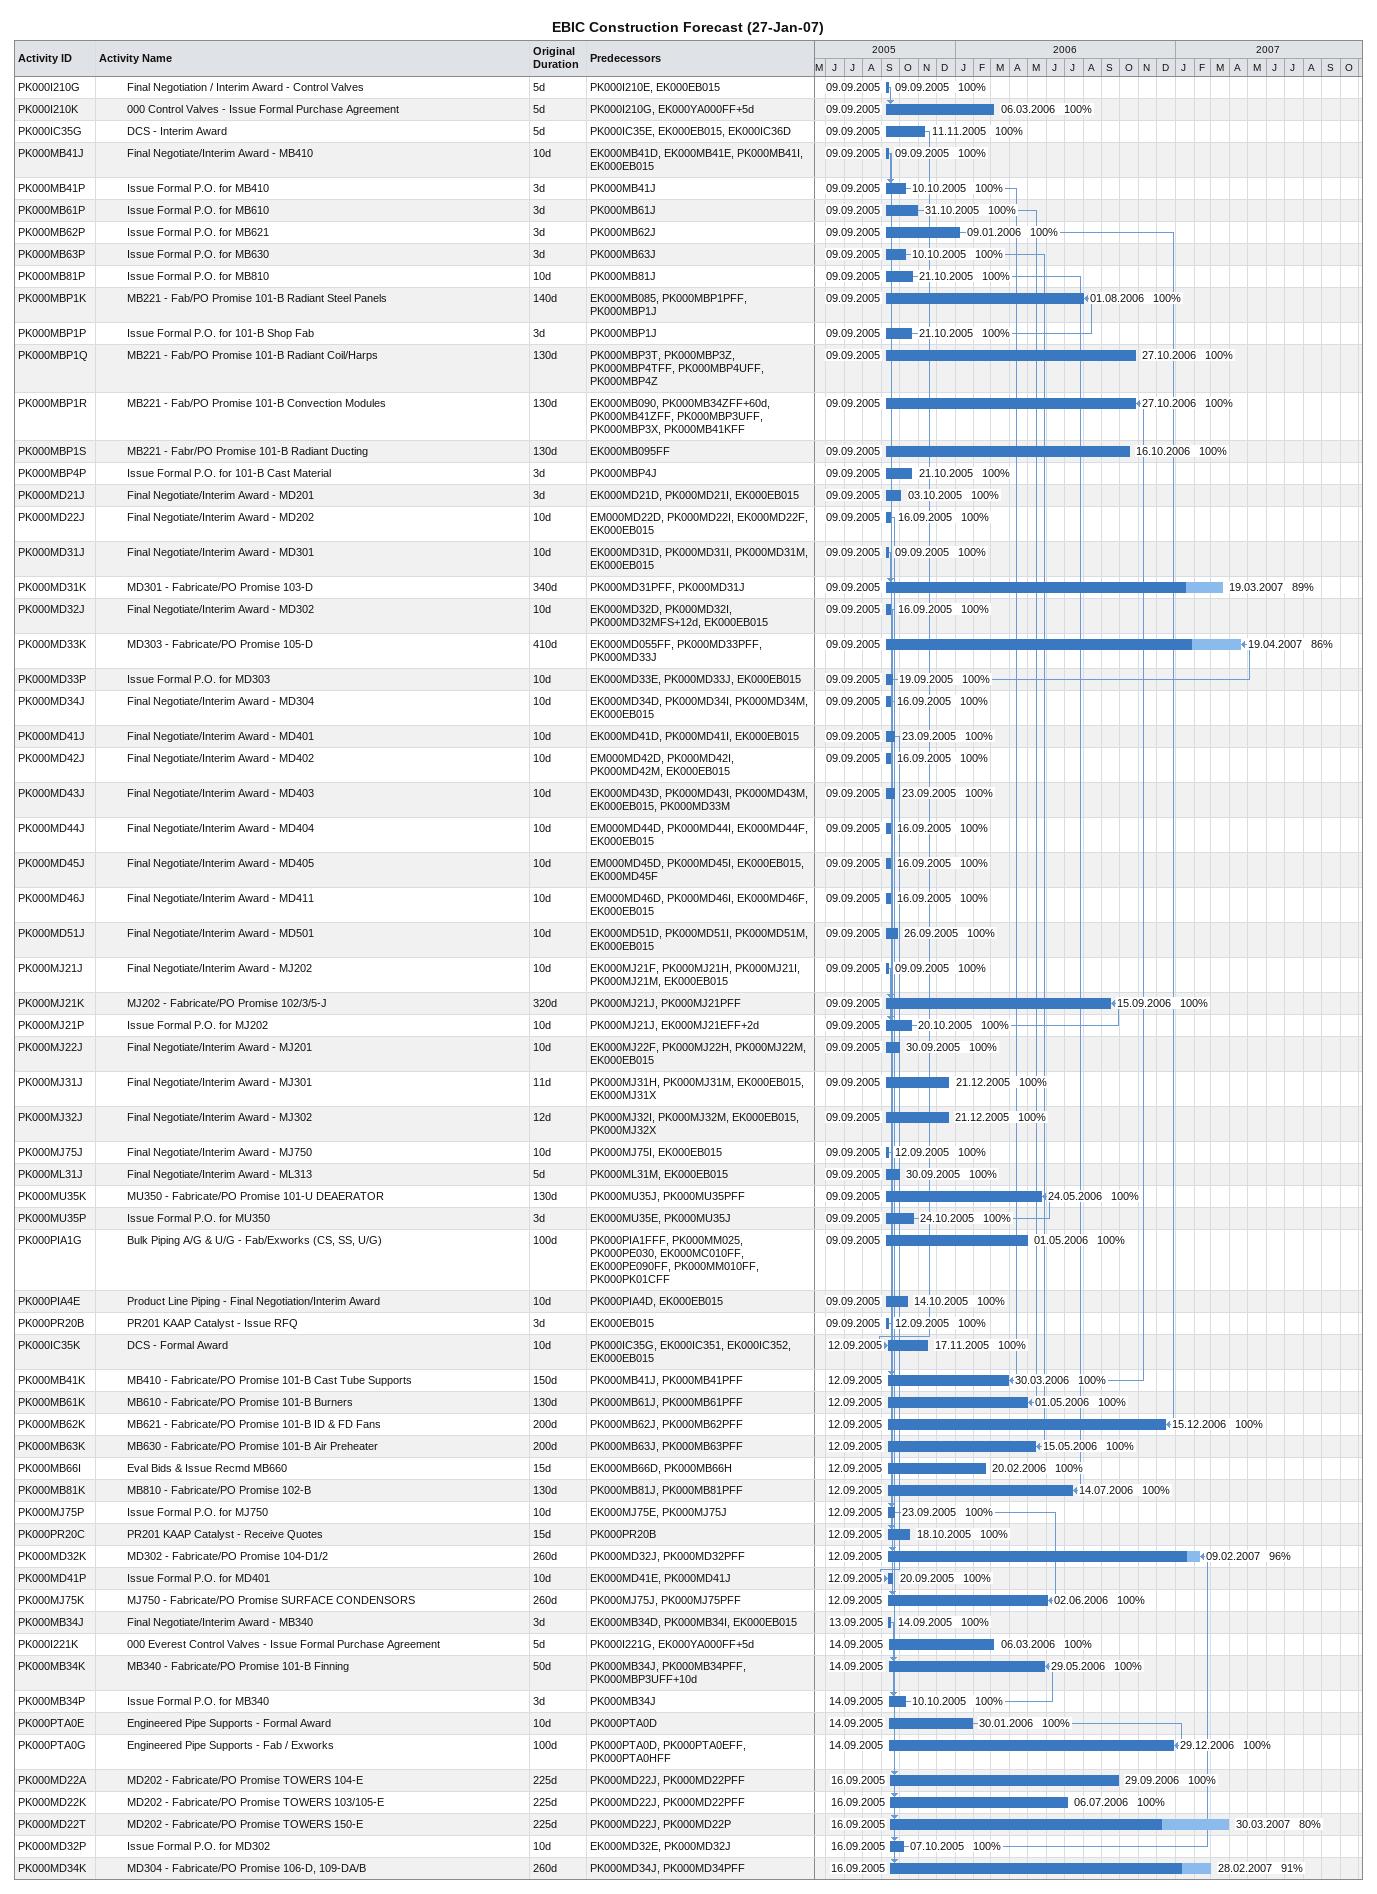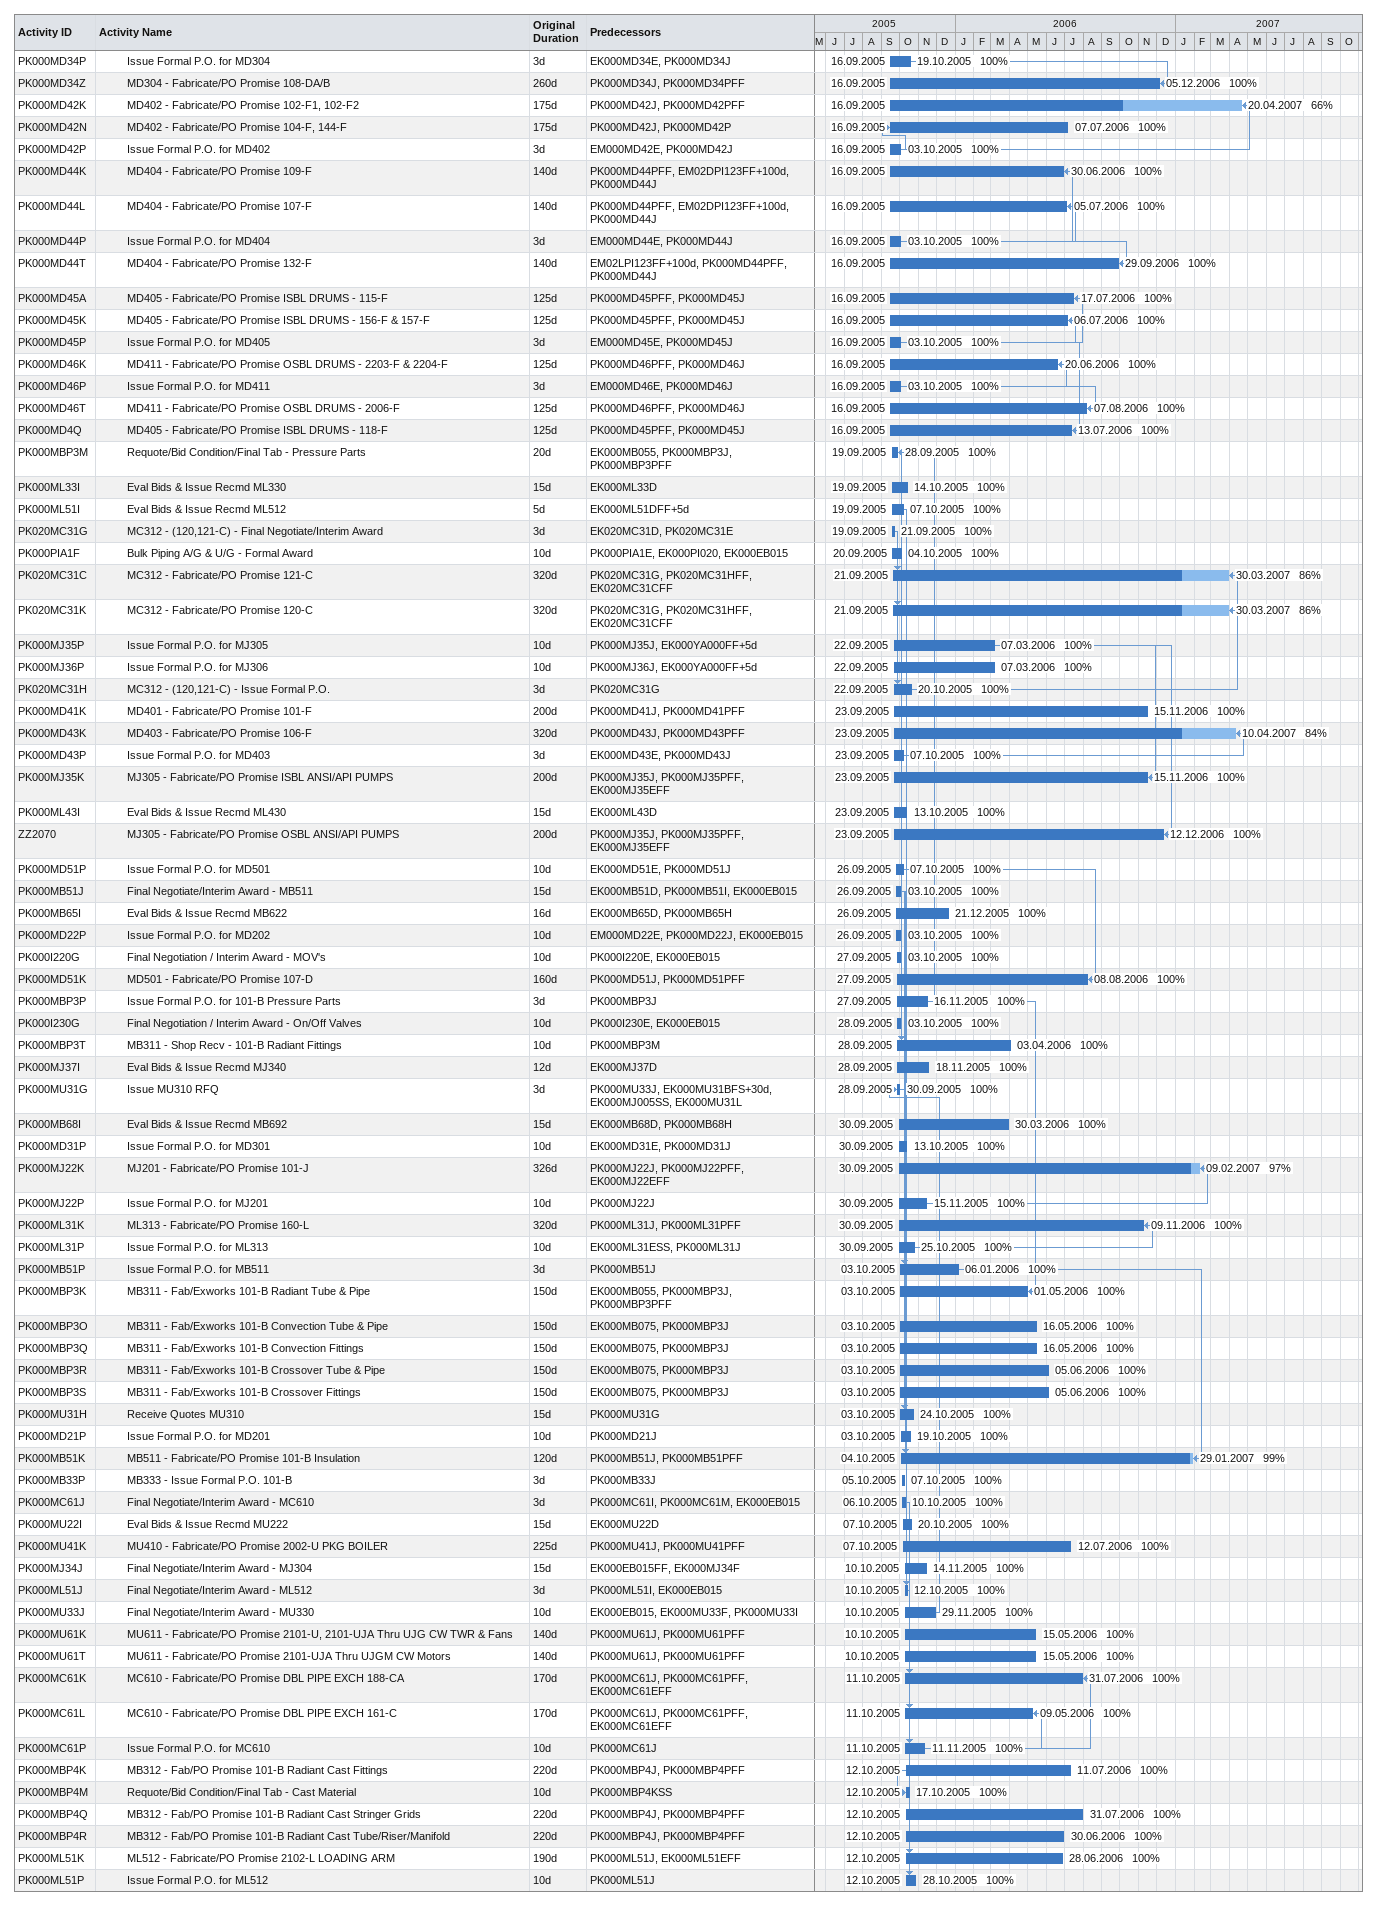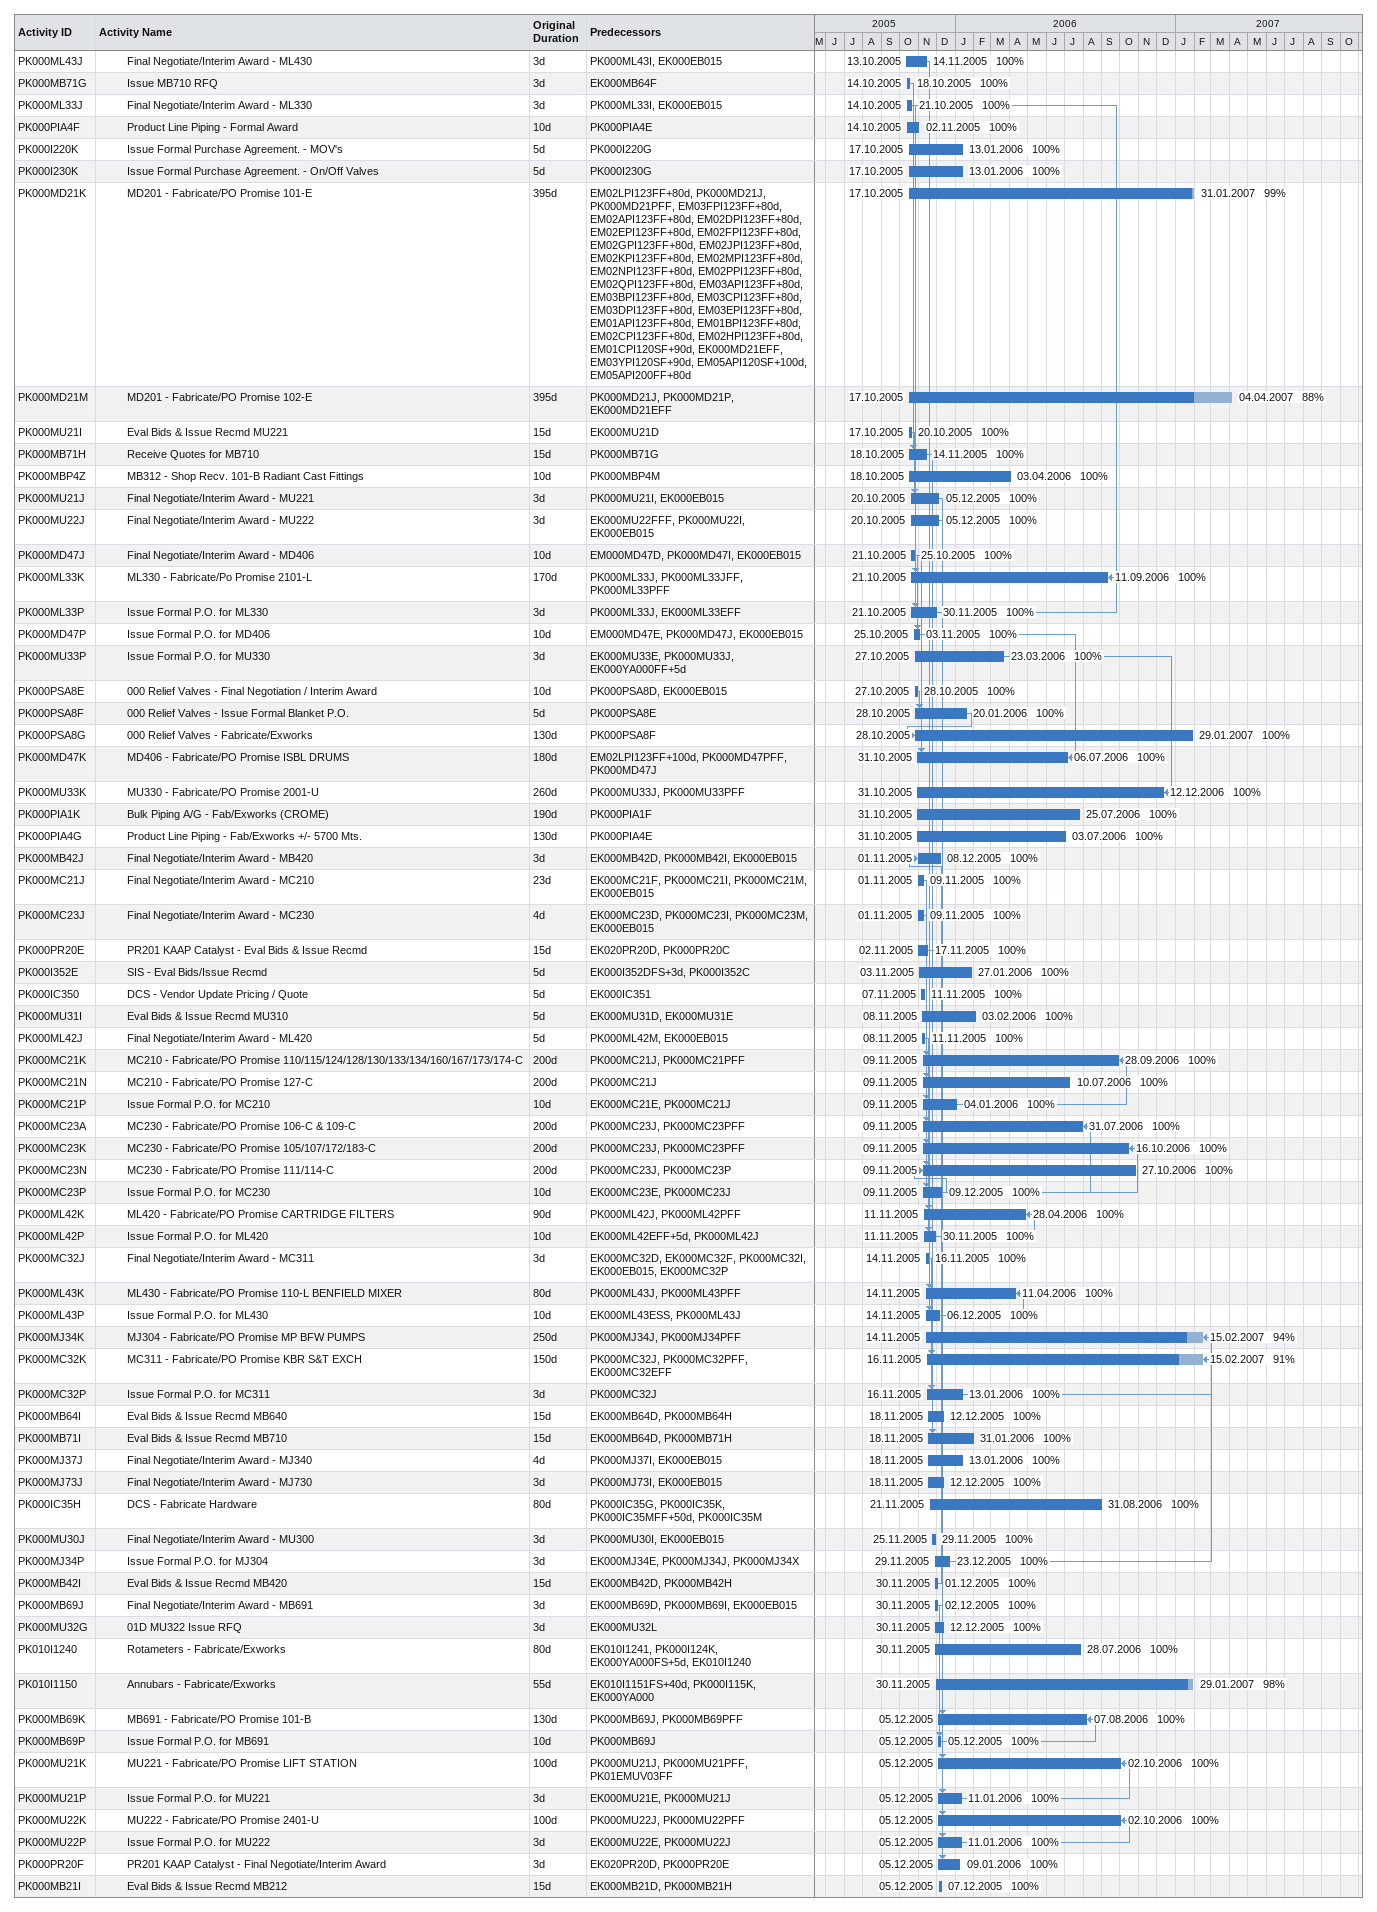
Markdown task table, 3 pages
EBIC Construction Forecast (27-Jan-07)

| ID | Level | Task | Original duration | Start | Finish | Predecessors | % complete |
|---|---|---|---|---|---|---|---|
| PK000I210G | 4 | Final Negotiation / Interim Award - Control Valves | 5d | 2005-09-09 | 2005-09-09 | PK000I210E, EK000EB015 | 100 |
| PK000I210K | 4 | 000 Control Valves - Issue Formal Purchase Agreement | 5d | 2005-09-09 | 2006-03-06 | PK000I210G, EK000YA000FF+5d | 100 |
| PK000IC35G | 4 | DCS - Interim Award | 5d | 2005-09-09 | 2005-11-11 | PK000IC35E, EK000EB015, EK000IC36D | 100 |
| PK000MB41J | 4 | Final Negotiate/Interim Award - MB410 | 10d | 2005-09-09 | 2005-09-09 | EK000MB41D, EK000MB41E, PK000MB41I, EK000EB015 | 100 |
| PK000MB41P | 4 | Issue Formal P.O. for MB410 | 3d | 2005-09-09 | 2005-10-10 | PK000MB41J | 100 |
| PK000MB61P | 4 | Issue Formal P.O. for MB610 | 3d | 2005-09-09 | 2005-10-31 | PK000MB61J | 100 |
| PK000MB62P | 4 | Issue Formal P.O. for MB621 | 3d | 2005-09-09 | 2006-01-09 | PK000MB62J | 100 |
| PK000MB63P | 4 | Issue Formal P.O. for MB630 | 3d | 2005-09-09 | 2005-10-10 | PK000MB63J | 100 |
| PK000MB81P | 4 | Issue Formal P.O. for MB810 | 10d | 2005-09-09 | 2005-10-21 | PK000MB81J | 100 |
| PK000MBP1K | 4 | MB221 - Fab/PO Promise 101-B Radiant Steel Panels | 140d | 2005-09-09 | 2006-08-01 | EK000MB085, PK000MBP1PFF, PK000MBP1J | 100 |
| PK000MBP1P | 4 | Issue Formal P.O. for 101-B Shop Fab | 3d | 2005-09-09 | 2005-10-21 | PK000MBP1J | 100 |
| PK000MBP1Q | 4 | MB221 - Fab/PO Promise 101-B Radiant Coil/Harps | 130d | 2005-09-09 | 2006-10-27 | PK000MBP3T, PK000MBP3Z, PK000MBP4TFF, PK000MBP4UFF, PK000MBP4Z | 100 |
| PK000MBP1R | 4 | MB221 - Fab/PO Promise 101-B Convection Modules | 130d | 2005-09-09 | 2006-10-27 | EK000MB090, PK000MB34ZFF+60d, PK000MB41ZFF, PK000MBP3UFF, PK000MBP3X, PK000MB41KFF | 100 |
| PK000MBP1S | 4 | MB221 - Fabr/PO Promise 101-B Radiant Ducting | 130d | 2005-09-09 | 2006-10-16 | EK000MB095FF | 100 |
| PK000MBP4P | 4 | Issue Formal P.O. for 101-B Cast Material | 3d | 2005-09-09 | 2005-10-21 | PK000MBP4J | 100 |
| PK000MD21J | 4 | Final Negotiate/Interim Award - MD201 | 3d | 2005-09-09 | 2005-10-03 | EK000MD21D, PK000MD21I, EK000EB015 | 100 |
| PK000MD22J | 4 | Final Negotiate/Interim Award - MD202 | 10d | 2005-09-09 | 2005-09-16 | EM000MD22D, PK000MD22I, EK000MD22F, EK000EB015 | 100 |
| PK000MD31J | 4 | Final Negotiate/Interim Award - MD301 | 10d | 2005-09-09 | 2005-09-09 | EK000MD31D, PK000MD31I, PK000MD31M, EK000EB015 | 100 |
| PK000MD31K | 4 | MD301 - Fabricate/PO Promise 103-D | 340d | 2005-09-09 | 2007-03-19 | PK000MD31PFF, PK000MD31J | 89 |
| PK000MD32J | 4 | Final Negotiate/Interim Award - MD302 | 10d | 2005-09-09 | 2005-09-16 | EK000MD32D, PK000MD32I, PK000MD32MFS+12d, EK000EB015 | 100 |
| PK000MD33K | 4 | MD303 - Fabricate/PO Promise 105-D | 410d | 2005-09-09 | 2007-04-19 | EK000MD055FF, PK000MD33PFF, PK000MD33J | 86 |
| PK000MD33P | 4 | Issue Formal P.O. for MD303 | 10d | 2005-09-09 | 2005-09-19 | EK000MD33E, PK000MD33J, EK000EB015 | 100 |
| PK000MD34J | 4 | Final Negotiate/Interim Award - MD304 | 10d | 2005-09-09 | 2005-09-16 | EK000MD34D, PK000MD34I, PK000MD34M, EK000EB015 | 100 |
| PK000MD41J | 4 | Final Negotiate/Interim Award - MD401 | 10d | 2005-09-09 | 2005-09-23 | EK000MD41D, PK000MD41I, EK000EB015 | 100 |
| PK000MD42J | 4 | Final Negotiate/Interim Award - MD402 | 10d | 2005-09-09 | 2005-09-16 | EM000MD42D, PK000MD42I, PK000MD42M, EK000EB015 | 100 |
| PK000MD43J | 4 | Final Negotiate/Interim Award - MD403 | 10d | 2005-09-09 | 2005-09-23 | EK000MD43D, PK000MD43I, PK000MD43M, EK000EB015, PK000MD33M | 100 |
| PK000MD44J | 4 | Final Negotiate/Interim Award - MD404 | 10d | 2005-09-09 | 2005-09-16 | EM000MD44D, PK000MD44I, EK000MD44F, EK000EB015 | 100 |
| PK000MD45J | 4 | Final Negotiate/Interim Award - MD405 | 10d | 2005-09-09 | 2005-09-16 | EM000MD45D, PK000MD45I, EK000EB015, EK000MD45F | 100 |
| PK000MD46J | 4 | Final Negotiate/Interim Award - MD411 | 10d | 2005-09-09 | 2005-09-16 | EM000MD46D, PK000MD46I, EK000MD46F, EK000EB015 | 100 |
| PK000MD51J | 4 | Final Negotiate/Interim Award - MD501 | 10d | 2005-09-09 | 2005-09-26 | EK000MD51D, PK000MD51I, PK000MD51M, EK000EB015 | 100 |
| PK000MJ21J | 4 | Final Negotiate/Interim Award - MJ202 | 10d | 2005-09-09 | 2005-09-09 | EK000MJ21F, PK000MJ21H, PK000MJ21I, PK000MJ21M, EK000EB015 | 100 |
| PK000MJ21K | 4 | MJ202 - Fabricate/PO Promise 102/3/5-J | 320d | 2005-09-09 | 2006-09-15 | PK000MJ21J, PK000MJ21PFF | 100 |
| PK000MJ21P | 4 | Issue Formal P.O. for MJ202 | 10d | 2005-09-09 | 2005-10-20 | PK000MJ21J, EK000MJ21EFF+2d | 100 |
| PK000MJ22J | 4 | Final Negotiate/Interim Award - MJ201 | 10d | 2005-09-09 | 2005-09-30 | EK000MJ22F, PK000MJ22H, PK000MJ22M, EK000EB015 | 100 |
| PK000MJ31J | 4 | Final Negotiate/Interim Award - MJ301 | 11d | 2005-09-09 | 2005-12-21 | PK000MJ31H, PK000MJ31M, EK000EB015, EK000MJ31X | 100 |
| PK000MJ32J | 4 | Final Negotiate/Interim Award - MJ302 | 12d | 2005-09-09 | 2005-12-21 | PK000MJ32I, PK000MJ32M, EK000EB015, PK000MJ32X | 100 |
| PK000MJ75J | 4 | Final Negotiate/Interim Award - MJ750 | 10d | 2005-09-09 | 2005-09-12 | PK000MJ75I, EK000EB015 | 100 |
| PK000ML31J | 4 | Final Negotiate/Interim Award - ML313 | 5d | 2005-09-09 | 2005-09-30 | PK000ML31M, EK000EB015 | 100 |
| PK000MU35K | 4 | MU350 - Fabricate/PO Promise 101-U DEAERATOR | 130d | 2005-09-09 | 2006-05-24 | PK000MU35J, PK000MU35PFF | 100 |
| PK000MU35P | 4 | Issue Formal P.O. for MU350 | 3d | 2005-09-09 | 2005-10-24 | EK000MU35E, PK000MU35J | 100 |
| PK000PIA1G | 4 | Bulk Piping A/G & U/G - Fab/Exworks (CS, SS, U/G) | 100d | 2005-09-09 | 2006-05-01 | PK000PIA1FFF, PK000MM025, PK000PE030, EK000MC010FF, EK000PE090FF, PK000MM010FF, PK000PK01CFF | 100 |
| PK000PIA4E | 4 | Product Line Piping - Final Negotiation/Interim Award | 10d | 2005-09-09 | 2005-10-14 | PK000PIA4D, EK000EB015 | 100 |
| PK000PR20B | 4 | PR201 KAAP Catalyst - Issue RFQ | 3d | 2005-09-09 | 2005-09-12 | EK000EB015 | 100 |
| PK000IC35K | 4 | DCS - Formal Award | 10d | 2005-09-12 | 2005-11-17 | PK000IC35G, EK000IC351, EK000IC352, EK000EB015 | 100 |
| PK000MB41K | 4 | MB410 - Fabricate/PO Promise 101-B Cast Tube Supports | 150d | 2005-09-12 | 2006-03-30 | PK000MB41J, PK000MB41PFF | 100 |
| PK000MB61K | 4 | MB610 - Fabricate/PO Promise 101-B Burners | 130d | 2005-09-12 | 2006-05-01 | PK000MB61J, PK000MB61PFF | 100 |
| PK000MB62K | 4 | MB621 - Fabricate/PO Promise 101-B ID & FD Fans | 200d | 2005-09-12 | 2006-12-15 | PK000MB62J, PK000MB62PFF | 100 |
| PK000MB63K | 4 | MB630 - Fabricate/PO Promise 101-B Air Preheater | 200d | 2005-09-12 | 2006-05-15 | PK000MB63J, PK000MB63PFF | 100 |
| PK000MB66I | 4 | Eval Bids & Issue Recmd MB660 | 15d | 2005-09-12 | 2006-02-20 | EK000MB66D, PK000MB66H | 100 |
| PK000MB81K | 4 | MB810 - Fabricate/PO Promise 102-B | 130d | 2005-09-12 | 2006-07-14 | PK000MB81J, PK000MB81PFF | 100 |
| PK000MJ75P | 4 | Issue Formal P.O. for MJ750 | 10d | 2005-09-12 | 2005-09-23 | EK000MJ75E, PK000MJ75J | 100 |
| PK000PR20C | 4 | PR201 KAAP Catalyst - Receive Quotes | 15d | 2005-09-12 | 2005-10-18 | PK000PR20B | 100 |
| PK000MD32K | 4 | MD302 - Fabricate/PO Promise 104-D1/2 | 260d | 2005-09-12 | 2007-02-09 | PK000MD32J, PK000MD32PFF | 96 |
| PK000MD41P | 4 | Issue Formal P.O. for MD401 | 10d | 2005-09-12 | 2005-09-20 | EK000MD41E, PK000MD41J | 100 |
| PK000MJ75K | 4 | MJ750 - Fabricate/PO Promise SURFACE CONDENSORS | 260d | 2005-09-12 | 2006-06-02 | PK000MJ75J, PK000MJ75PFF | 100 |
| PK000MB34J | 4 | Final Negotiate/Interim Award - MB340 | 3d | 2005-09-13 | 2005-09-14 | EK000MB34D, PK000MB34I, EK000EB015 | 100 |
| PK000I221K | 4 | 000 Everest Control Valves - Issue Formal Purchase Agreement | 5d | 2005-09-14 | 2006-03-06 | PK000I221G, EK000YA000FF+5d | 100 |
| PK000MB34K | 4 | MB340 - Fabricate/PO Promise 101-B Finning | 50d | 2005-09-14 | 2006-05-29 | PK000MB34J, PK000MB34PFF, PK000MBP3UFF+10d | 100 |
| PK000MB34P | 4 | Issue Formal P.O. for MB340 | 3d | 2005-09-14 | 2005-10-10 | PK000MB34J | 100 |
| PK000PTA0E | 4 | Engineered Pipe Supports - Formal Award | 10d | 2005-09-14 | 2006-01-30 | PK000PTA0D | 100 |
| PK000PTA0G | 4 | Engineered Pipe Supports - Fab / Exworks | 100d | 2005-09-14 | 2006-12-29 | PK000PTA0D, PK000PTA0EFF, PK000PTA0HFF | 100 |
| PK000MD22A | 4 | MD202 - Fabricate/PO Promise TOWERS 104-E | 225d | 2005-09-16 | 2006-09-29 | PK000MD22J, PK000MD22PFF | 100 |
| PK000MD22K | 4 | MD202 - Fabricate/PO Promise TOWERS 103/105-E | 225d | 2005-09-16 | 2006-07-06 | PK000MD22J, PK000MD22PFF | 100 |
| PK000MD22T | 4 | MD202 - Fabricate/PO Promise TOWERS 150-E | 225d | 2005-09-16 | 2007-03-30 | PK000MD22J, PK000MD22P | 80 |
| PK000MD32P | 4 | Issue Formal P.O. for MD302 | 10d | 2005-09-16 | 2005-10-07 | EK000MD32E, PK000MD32J | 100 |
| PK000MD34K | 4 | MD304 - Fabricate/PO Promise 106-D, 109-DA/B | 260d | 2005-09-16 | 2007-02-28 | PK000MD34J, PK000MD34PFF | 91 |
| PK000MD34P | 4 | Issue Formal P.O. for MD304 | 3d | 2005-09-16 | 2005-10-19 | EK000MD34E, PK000MD34J | 100 |
| PK000MD34Z | 4 | MD304 - Fabricate/PO Promise 108-DA/B | 260d | 2005-09-16 | 2006-12-05 | PK000MD34J, PK000MD34PFF | 100 |
| PK000MD42K | 4 | MD402 - Fabricate/PO Promise 102-F1, 102-F2 | 175d | 2005-09-16 | 2007-04-20 | PK000MD42J, PK000MD42PFF | 66 |
| PK000MD42N | 4 | MD402 - Fabricate/PO Promise 104-F, 144-F | 175d | 2005-09-16 | 2006-07-07 | PK000MD42J, PK000MD42P | 100 |
| PK000MD42P | 4 | Issue Formal P.O. for MD402 | 3d | 2005-09-16 | 2005-10-03 | EM000MD42E, PK000MD42J | 100 |
| PK000MD44K | 4 | MD404 - Fabricate/PO Promise 109-F | 140d | 2005-09-16 | 2006-06-30 | PK000MD44PFF, EM02DPI123FF+100d, PK000MD44J | 100 |
| PK000MD44L | 4 | MD404 - Fabricate/PO Promise 107-F | 140d | 2005-09-16 | 2006-07-05 | PK000MD44PFF, EM02DPI123FF+100d, PK000MD44J | 100 |
| PK000MD44P | 4 | Issue Formal P.O. for MD404 | 3d | 2005-09-16 | 2005-10-03 | EM000MD44E, PK000MD44J | 100 |
| PK000MD44T | 4 | MD404 - Fabricate/PO Promise 132-F | 140d | 2005-09-16 | 2006-09-29 | EM02LPI123FF+100d, PK000MD44PFF, PK000MD44J | 100 |
| PK000MD45A | 4 | MD405 - Fabricate/PO Promise ISBL DRUMS - 115-F | 125d | 2005-09-16 | 2006-07-17 | PK000MD45PFF, PK000MD45J | 100 |
| PK000MD45K | 4 | MD405 - Fabricate/PO Promise ISBL DRUMS - 156-F & 157-F | 125d | 2005-09-16 | 2006-07-06 | PK000MD45PFF, PK000MD45J | 100 |
| PK000MD45P | 4 | Issue Formal P.O. for MD405 | 3d | 2005-09-16 | 2005-10-03 | EM000MD45E, PK000MD45J | 100 |
| PK000MD46K | 4 | MD411 - Fabricate/PO Promise OSBL DRUMS - 2203-F & 2204-F | 125d | 2005-09-16 | 2006-06-20 | PK000MD46PFF, PK000MD46J | 100 |
| PK000MD46P | 4 | Issue Formal P.O. for MD411 | 3d | 2005-09-16 | 2005-10-03 | EM000MD46E, PK000MD46J | 100 |
| PK000MD46T | 4 | MD411 - Fabricate/PO Promise OSBL DRUMS - 2006-F | 125d | 2005-09-16 | 2006-08-07 | PK000MD46PFF, PK000MD46J | 100 |
| PK000MD4Q | 4 | MD405 - Fabricate/PO Promise ISBL DRUMS - 118-F | 125d | 2005-09-16 | 2006-07-13 | PK000MD45PFF, PK000MD45J | 100 |
| PK000MBP3M | 4 | Requote/Bid Condition/Final Tab - Pressure Parts | 20d | 2005-09-19 | 2005-09-28 | EK000MB055, PK000MBP3J, PK000MBP3PFF | 100 |
| PK000ML33I | 4 | Eval Bids & Issue Recmd ML330 | 15d | 2005-09-19 | 2005-10-14 | EK000ML33D | 100 |
| PK000ML51I | 4 | Eval Bids & Issue Recmd ML512 | 5d | 2005-09-19 | 2005-10-07 | EK000ML51DFF+5d | 100 |
| PK020MC31G | 4 | MC312 - (120,121-C) - Final Negotiate/Interim Award | 3d | 2005-09-19 | 2005-09-21 | EK020MC31D, PK020MC31E | 100 |
| PK000PIA1F | 4 | Bulk Piping A/G & U/G - Formal Award | 10d | 2005-09-20 | 2005-10-04 | PK000PIA1E, EK000PI020, EK000EB015 | 100 |
| PK020MC31C | 4 | MC312 - Fabricate/PO Promise 121-C | 320d | 2005-09-21 | 2007-03-30 | PK020MC31G, PK020MC31HFF, EK020MC31CFF | 86 |
| PK020MC31K | 4 | MC312 - Fabricate/PO Promise 120-C | 320d | 2005-09-21 | 2007-03-30 | PK020MC31G, PK020MC31HFF, EK020MC31CFF | 86 |
| PK000MJ35P | 4 | Issue Formal P.O. for MJ305 | 10d | 2005-09-22 | 2006-03-07 | PK000MJ35J, EK000YA000FF+5d | 100 |
| PK000MJ36P | 4 | Issue Formal P.O. for MJ306 | 10d | 2005-09-22 | 2006-03-07 | PK000MJ36J, EK000YA000FF+5d | 100 |
| PK020MC31H | 4 | MC312 - (120,121-C) - Issue Formal P.O. | 3d | 2005-09-22 | 2005-10-20 | PK020MC31G | 100 |
| PK000MD41K | 4 | MD401 - Fabricate/PO Promise 101-F | 200d | 2005-09-23 | 2006-11-15 | PK000MD41J, PK000MD41PFF | 100 |
| PK000MD43K | 4 | MD403 - Fabricate/PO Promise 106-F | 320d | 2005-09-23 | 2007-04-10 | PK000MD43J, PK000MD43PFF | 84 |
| PK000MD43P | 4 | Issue Formal P.O. for MD403 | 3d | 2005-09-23 | 2005-10-07 | EK000MD43E, PK000MD43J | 100 |
| PK000MJ35K | 4 | MJ305 - Fabricate/PO Promise ISBL ANSI/API PUMPS | 200d | 2005-09-23 | 2006-11-15 | PK000MJ35J, PK000MJ35PFF, EK000MJ35EFF | 100 |
| PK000ML43I | 4 | Eval Bids & Issue Recmd ML430 | 15d | 2005-09-23 | 2005-10-13 | EK000ML43D | 100 |
| ZZ2070 | 4 | MJ305 - Fabricate/PO Promise OSBL ANSI/API PUMPS | 200d | 2005-09-23 | 2006-12-12 | PK000MJ35J, PK000MJ35PFF, EK000MJ35EFF | 100 |
| PK000MD51P | 4 | Issue Formal P.O. for MD501 | 10d | 2005-09-26 | 2005-10-07 | EK000MD51E, PK000MD51J | 100 |
| PK000MB51J | 4 | Final Negotiate/Interim Award - MB511 | 15d | 2005-09-26 | 2005-10-03 | EK000MB51D, PK000MB51I, EK000EB015 | 100 |
| PK000MB65I | 4 | Eval Bids & Issue Recmd MB622 | 16d | 2005-09-26 | 2005-12-21 | EK000MB65D, PK000MB65H | 100 |
| PK000MD22P | 4 | Issue Formal P.O. for MD202 | 10d | 2005-09-26 | 2005-10-03 | EM000MD22E, PK000MD22J, EK000EB015 | 100 |
| PK000I220G | 4 | Final Negotiation / Interim Award - MOV's | 10d | 2005-09-27 | 2005-10-03 | PK000I220E, EK000EB015 | 100 |
| PK000MD51K | 4 | MD501 - Fabricate/PO Promise 107-D | 160d | 2005-09-27 | 2006-08-08 | PK000MD51J, PK000MD51PFF | 100 |
| PK000MBP3P | 4 | Issue Formal P.O. for 101-B Pressure Parts | 3d | 2005-09-27 | 2005-11-16 | PK000MBP3J | 100 |
| PK000I230G | 4 | Final Negotiation / Interim Award - On/Off Valves | 10d | 2005-09-28 | 2005-10-03 | PK000I230E, EK000EB015 | 100 |
| PK000MBP3T | 4 | MB311 - Shop Recv - 101-B Radiant Fittings | 10d | 2005-09-28 | 2006-04-03 | PK000MBP3M | 100 |
| PK000MJ37I | 4 | Eval Bids & Issue Recmd MJ340 | 12d | 2005-09-28 | 2005-11-18 | EK000MJ37D | 100 |
| PK000MU31G | 4 | Issue MU310 RFQ | 3d | 2005-09-28 | 2005-09-30 | PK000MU33J, EK000MU31BFS+30d, EK000MJ005SS, EK000MU31L | 100 |
| PK000MB68I | 4 | Eval Bids & Issue Recmd MB692 | 15d | 2005-09-30 | 2006-03-30 | EK000MB68D, PK000MB68H | 100 |
| PK000MD31P | 4 | Issue Formal P.O. for MD301 | 10d | 2005-09-30 | 2005-10-13 | EK000MD31E, PK000MD31J | 100 |
| PK000MJ22K | 4 | MJ201 - Fabricate/PO Promise 101-J | 326d | 2005-09-30 | 2007-02-09 | PK000MJ22J, PK000MJ22PFF, EK000MJ22EFF | 97 |
| PK000MJ22P | 4 | Issue Formal P.O. for MJ201 | 10d | 2005-09-30 | 2005-11-15 | PK000MJ22J | 100 |
| PK000ML31K | 4 | ML313 - Fabricate/PO Promise 160-L | 320d | 2005-09-30 | 2006-11-09 | PK000ML31J, PK000ML31PFF | 100 |
| PK000ML31P | 4 | Issue Formal P.O. for ML313 | 10d | 2005-09-30 | 2005-10-25 | EK000ML31ESS, PK000ML31J | 100 |
| PK000MB51P | 4 | Issue Formal P.O. for MB511 | 3d | 2005-10-03 | 2006-01-06 | PK000MB51J | 100 |
| PK000MBP3K | 4 | MB311 - Fab/Exworks 101-B Radiant Tube & Pipe | 150d | 2005-10-03 | 2006-05-01 | EK000MB055, PK000MBP3J, PK000MBP3PFF | 100 |
| PK000MBP3O | 4 | MB311 - Fab/Exworks 101-B Convection Tube & Pipe | 150d | 2005-10-03 | 2006-05-16 | EK000MB075, PK000MBP3J | 100 |
| PK000MBP3Q | 4 | MB311 - Fab/Exworks 101-B Convection Fittings | 150d | 2005-10-03 | 2006-05-16 | EK000MB075, PK000MBP3J | 100 |
| PK000MBP3R | 4 | MB311 - Fab/Exworks 101-B Crossover Tube & Pipe | 150d | 2005-10-03 | 2006-06-05 | EK000MB075, PK000MBP3J | 100 |
| PK000MBP3S | 4 | MB311 - Fab/Exworks 101-B Crossover Fittings | 150d | 2005-10-03 | 2006-06-05 | EK000MB075, PK000MBP3J | 100 |
| PK000MU31H | 4 | Receive Quotes MU310 | 15d | 2005-10-03 | 2005-10-24 | PK000MU31G | 100 |
| PK000MD21P | 4 | Issue Formal P.O. for MD201 | 10d | 2005-10-03 | 2005-10-19 | PK000MD21J | 100 |
| PK000MB51K | 4 | MB511 - Fabricate/PO Promise 101-B Insulation | 120d | 2005-10-04 | 2007-01-29 | PK000MB51J, PK000MB51PFF | 99 |
| PK000MB33P | 4 | MB333 - Issue Formal P.O. 101-B | 3d | 2005-10-05 | 2005-10-07 | PK000MB33J | 100 |
| PK000MC61J | 4 | Final Negotiate/Interim Award - MC610 | 3d | 2005-10-06 | 2005-10-10 | PK000MC61I, PK000MC61M, EK000EB015 | 100 |
| PK000MU22I | 4 | Eval Bids & Issue Recmd MU222 | 15d | 2005-10-07 | 2005-10-20 | EK000MU22D | 100 |
| PK000MU41K | 4 | MU410 - Fabricate/PO Promise 2002-U PKG BOILER | 225d | 2005-10-07 | 2006-07-12 | PK000MU41J, PK000MU41PFF | 100 |
| PK000MJ34J | 4 | Final Negotiate/Interim Award - MJ304 | 15d | 2005-10-10 | 2005-11-14 | EK000EB015FF, EK000MJ34F | 100 |
| PK000ML51J | 4 | Final Negotiate/Interim Award - ML512 | 3d | 2005-10-10 | 2005-10-12 | PK000ML51I, EK000EB015 | 100 |
| PK000MU33J | 4 | Final Negotiate/Interim Award - MU330 | 10d | 2005-10-10 | 2005-11-29 | EK000EB015, EK000MU33F, PK000MU33I | 100 |
| PK000MU61K | 4 | MU611 - Fabricate/PO Promise 2101-U, 2101-UJA Thru UJG CW TWR & Fans | 140d | 2005-10-10 | 2006-05-15 | PK000MU61J, PK000MU61PFF | 100 |
| PK000MU61T | 4 | MU611 - Fabricate/PO Promise 2101-UJA Thru UJGM CW Motors | 140d | 2005-10-10 | 2006-05-15 | PK000MU61J, PK000MU61PFF | 100 |
| PK000MC61K | 4 | MC610 - Fabricate/PO Promise DBL PIPE EXCH 188-CA | 170d | 2005-10-11 | 2006-07-31 | PK000MC61J, PK000MC61PFF, EK000MC61EFF | 100 |
| PK000MC61L | 4 | MC610 - Fabricate/PO Promise DBL PIPE EXCH 161-C | 170d | 2005-10-11 | 2006-05-09 | PK000MC61J, PK000MC61PFF, EK000MC61EFF | 100 |
| PK000MC61P | 4 | Issue Formal P.O. for MC610 | 10d | 2005-10-11 | 2005-11-11 | PK000MC61J | 100 |
| PK000MBP4K | 4 | MB312 - Fab/PO Promise 101-B Radiant Cast Fittings | 220d | 2005-10-12 | 2006-07-11 | PK000MBP4J, PK000MBP4PFF | 100 |
| PK000MBP4M | 4 | Requote/Bid Condition/Final Tab - Cast Material | 10d | 2005-10-12 | 2005-10-17 | PK000MBP4KSS | 100 |
| PK000MBP4Q | 4 | MB312 - Fab/PO Promise 101-B Radiant Cast Stringer Grids | 220d | 2005-10-12 | 2006-07-31 | PK000MBP4J, PK000MBP4PFF | 100 |
| PK000MBP4R | 4 | MB312 - Fab/PO Promise 101-B Radiant Cast Tube/Riser/Manifold | 220d | 2005-10-12 | 2006-06-30 | PK000MBP4J, PK000MBP4PFF | 100 |
| PK000ML51K | 4 | ML512 - Fabricate/PO Promise 2102-L LOADING ARM | 190d | 2005-10-12 | 2006-06-28 | PK000ML51J, EK000ML51EFF | 100 |
| PK000ML51P | 4 | Issue Formal P.O. for ML512 | 10d | 2005-10-12 | 2005-10-28 | PK000ML51J | 100 |
| PK000ML43J | 4 | Final Negotiate/Interim Award - ML430 | 3d | 2005-10-13 | 2005-11-14 | PK000ML43I, EK000EB015 | 100 |
| PK000MB71G | 4 | Issue MB710 RFQ | 3d | 2005-10-14 | 2005-10-18 | EK000MB64F | 100 |
| PK000ML33J | 4 | Final Negotiate/Interim Award - ML330 | 3d | 2005-10-14 | 2005-10-21 | PK000ML33I, EK000EB015 | 100 |
| PK000PIA4F | 4 | Product Line Piping - Formal Award | 10d | 2005-10-14 | 2005-11-02 | PK000PIA4E | 100 |
| PK000I220K | 4 | Issue Formal Purchase Agreement. - MOV's | 5d | 2005-10-17 | 2006-01-13 | PK000I220G | 100 |
| PK000I230K | 4 | Issue Formal Purchase Agreement. - On/Off Valves | 5d | 2005-10-17 | 2006-01-13 | PK000I230G | 100 |
| PK000MD21K | 4 | MD201 - Fabricate/PO Promise 101-E | 395d | 2005-10-17 | 2007-01-31 | EM02LPI123FF+80d, PK000MD21J, PK000MD21PFF, EM03FPI123FF+80d, EM02API123FF+80d, EM02DPI123FF+80d, EM02EPI123FF+80d, EM02FPI123FF+80d, EM02GPI123FF+80d, EM02JPI123FF+80d, EM02KPI123FF+80d, EM02MPI123FF+80d, EM02NPI123FF+80d, EM02PPI123FF+80d, EM02QPI123FF+80d, EM03API123FF+80d, EM03BPI123FF+80d, EM03CPI123FF+80d, EM03DPI123FF+80d, EM03EPI123FF+80d, EM01API123FF+80d, EM01BPI123FF+80d, EM02CPI123FF+80d, EM02HPI123FF+80d, EM01CPI120SF+90d, EK000MD21EFF, EM03YPI120SF+90d, EM05API120SF+100d, EM05API200FF+80d | 99 |
| PK000MD21M | 4 | MD201 - Fabricate/PO Promise 102-E | 395d | 2005-10-17 | 2007-04-04 | PK000MD21J, PK000MD21P, EK000MD21EFF | 88 |
| PK000MU21I | 4 | Eval Bids & Issue Recmd MU221 | 15d | 2005-10-17 | 2005-10-20 | EK000MU21D | 100 |
| PK000MB71H | 4 | Receive Quotes for MB710 | 15d | 2005-10-18 | 2005-11-14 | PK000MB71G | 100 |
| PK000MBP4Z | 4 | MB312 - Shop Recv. 101-B Radiant Cast Fittings | 10d | 2005-10-18 | 2006-04-03 | PK000MBP4M | 100 |
| PK000MU21J | 4 | Final Negotiate/Interim Award - MU221 | 3d | 2005-10-20 | 2005-12-05 | PK000MU21I, EK000EB015 | 100 |
| PK000MU22J | 4 | Final Negotiate/Interim Award - MU222 | 3d | 2005-10-20 | 2005-12-05 | EK000MU22FFF, PK000MU22I, EK000EB015 | 100 |
| PK000MD47J | 4 | Final Negotiate/Interim Award - MD406 | 10d | 2005-10-21 | 2005-10-25 | EM000MD47D, PK000MD47I, EK000EB015 | 100 |
| PK000ML33K | 4 | ML330 - Fabricate/Po Promise 2101-L | 170d | 2005-10-21 | 2006-09-11 | PK000ML33J, PK000ML33JFF, PK000ML33PFF | 100 |
| PK000ML33P | 4 | Issue Formal P.O. for ML330 | 3d | 2005-10-21 | 2005-11-30 | PK000ML33J, EK000ML33EFF | 100 |
| PK000MD47P | 4 | Issue Formal P.O. for MD406 | 10d | 2005-10-25 | 2005-11-03 | EM000MD47E, PK000MD47J, EK000EB015 | 100 |
| PK000MU33P | 4 | Issue Formal P.O. for MU330 | 3d | 2005-10-27 | 2006-03-23 | EK000MU33E, PK000MU33J, EK000YA000FF+5d | 100 |
| PK000PSA8E | 4 | 000 Relief Valves - Final Negotiation / Interim Award | 10d | 2005-10-27 | 2005-10-28 | PK000PSA8D, EK000EB015 | 100 |
| PK000PSA8F | 4 | 000 Relief Valves - Issue Formal Blanket P.O. | 5d | 2005-10-28 | 2006-01-20 | PK000PSA8E | 100 |
| PK000PSA8G | 4 | 000 Relief Valves - Fabricate/Exworks | 130d | 2005-10-28 | 2007-01-29 | PK000PSA8F | 100 |
| PK000MD47K | 4 | MD406 - Fabricate/PO Promise ISBL DRUMS | 180d | 2005-10-31 | 2006-07-06 | EM02LPI123FF+100d, PK000MD47PFF, PK000MD47J | 100 |
| PK000MU33K | 4 | MU330 - Fabricate/PO Promise 2001-U | 260d | 2005-10-31 | 2006-12-12 | PK000MU33J, PK000MU33PFF | 100 |
| PK000PIA1K | 4 | Bulk Piping A/G - Fab/Exworks (CROME) | 190d | 2005-10-31 | 2006-07-25 | PK000PIA1F | 100 |
| PK000PIA4G | 4 | Product Line Piping - Fab/Exworks +/- 5700 Mts. | 130d | 2005-10-31 | 2006-07-03 | PK000PIA4E | 100 |
| PK000MB42J | 4 | Final Negotiate/Interim Award - MB420 | 3d | 2005-11-01 | 2005-12-08 | EK000MB42D, PK000MB42I, EK000EB015 | 100 |
| PK000MC21J | 4 | Final Negotiate/Interim Award - MC210 | 23d | 2005-11-01 | 2005-11-09 | EK000MC21F, PK000MC21I, PK000MC21M, EK000EB015 | 100 |
| PK000MC23J | 4 | Final Negotiate/Interim Award - MC230 | 4d | 2005-11-01 | 2005-11-09 | EK000MC23D, PK000MC23I, PK000MC23M, EK000EB015 | 100 |
| PK000PR20E | 4 | PR201 KAAP Catalyst - Eval Bids & Issue Recmd | 15d | 2005-11-02 | 2005-11-17 | EK020PR20D, PK000PR20C | 100 |
| PK000I352E | 4 | SIS - Eval Bids/Issue Recmd | 5d | 2005-11-03 | 2006-01-27 | EK000I352DFS+3d, PK000I352C | 100 |
| PK000IC350 | 4 | DCS - Vendor Update Pricing / Quote | 5d | 2005-11-07 | 2005-11-11 | EK000IC351 | 100 |
| PK000MU31I | 4 | Eval Bids & Issue Recmd MU310 | 5d | 2005-11-08 | 2006-02-03 | EK000MU31D, EK000MU31E | 100 |
| PK000ML42J | 4 | Final Negotiate/Interim Award - ML420 | 5d | 2005-11-08 | 2005-11-11 | PK000ML42M, EK000EB015 | 100 |
| PK000MC21K | 4 | MC210 - Fabricate/PO Promise 110/115/124/128/130/133/134/160/167/173/174-C | 200d | 2005-11-09 | 2006-09-28 | PK000MC21J, PK000MC21PFF | 100 |
| PK000MC21N | 4 | MC210 - Fabricate/PO Promise 127-C | 200d | 2005-11-09 | 2006-07-10 | PK000MC21J | 100 |
| PK000MC21P | 4 | Issue Formal P.O. for MC210 | 10d | 2005-11-09 | 2006-01-04 | EK000MC21E, PK000MC21J | 100 |
| PK000MC23A | 4 | MC230 - Fabricate/PO Promise 106-C & 109-C | 200d | 2005-11-09 | 2006-07-31 | PK000MC23J, PK000MC23PFF | 100 |
| PK000MC23K | 4 | MC230 - Fabricate/PO Promise 105/107/172/183-C | 200d | 2005-11-09 | 2006-10-16 | PK000MC23J, PK000MC23PFF | 100 |
| PK000MC23N | 4 | MC230 - Fabricate/PO Promise 111/114-C | 200d | 2005-11-09 | 2006-10-27 | PK000MC23J, PK000MC23P | 100 |
| PK000MC23P | 4 | Issue Formal P.O. for MC230 | 10d | 2005-11-09 | 2005-12-09 | EK000MC23E, PK000MC23J | 100 |
| PK000ML42K | 4 | ML420 - Fabricate/PO Promise CARTRIDGE FILTERS | 90d | 2005-11-11 | 2006-04-28 | PK000ML42J, PK000ML42PFF | 100 |
| PK000ML42P | 4 | Issue Formal P.O. for ML420 | 10d | 2005-11-11 | 2005-11-30 | EK000ML42EFF+5d, PK000ML42J | 100 |
| PK000MC32J | 4 | Final Negotiate/Interim Award - MC311 | 3d | 2005-11-14 | 2005-11-16 | EK000MC32D, EK000MC32F, PK000MC32I, EK000EB015, EK000MC32P | 100 |
| PK000ML43K | 4 | ML430 - Fabricate/PO Promise 110-L BENFIELD MIXER | 80d | 2005-11-14 | 2006-04-11 | PK000ML43J, PK000ML43PFF | 100 |
| PK000ML43P | 4 | Issue Formal P.O. for ML430 | 10d | 2005-11-14 | 2005-12-06 | EK000ML43ESS, PK000ML43J | 100 |
| PK000MJ34K | 4 | MJ304 - Fabricate/PO Promise MP BFW PUMPS | 250d | 2005-11-14 | 2007-02-15 | PK000MJ34J, PK000MJ34PFF | 94 |
| PK000MC32K | 4 | MC311 - Fabricate/PO Promise KBR S&T EXCH | 150d | 2005-11-16 | 2007-02-15 | PK000MC32J, PK000MC32PFF, EK000MC32EFF | 91 |
| PK000MC32P | 4 | Issue Formal P.O. for MC311 | 3d | 2005-11-16 | 2006-01-13 | PK000MC32J | 100 |
| PK000MB64I | 4 | Eval Bids & Issue Recmd MB640 | 15d | 2005-11-18 | 2005-12-12 | EK000MB64D, PK000MB64H | 100 |
| PK000MB71I | 4 | Eval Bids & Issue Recmd MB710 | 15d | 2005-11-18 | 2006-01-31 | EK000MB64D, PK000MB71H | 100 |
| PK000MJ37J | 4 | Final Negotiate/Interim Award - MJ340 | 4d | 2005-11-18 | 2006-01-13 | PK000MJ37I, EK000EB015 | 100 |
| PK000MJ73J | 4 | Final Negotiate/Interim Award - MJ730 | 3d | 2005-11-18 | 2005-12-12 | PK000MJ73I, EK000EB015 | 100 |
| PK000IC35H | 4 | DCS - Fabricate Hardware | 80d | 2005-11-21 | 2006-08-31 | PK000IC35G, PK000IC35K, PK000IC35MFF+50d, PK000IC35M | 100 |
| PK000MU30J | 4 | Final Negotiate/Interim Award - MU300 | 3d | 2005-11-25 | 2005-11-29 | PK000MU30I, EK000EB015 | 100 |
| PK000MJ34P | 4 | Issue Formal P.O. for MJ304 | 3d | 2005-11-29 | 2005-12-23 | EK000MJ34E, PK000MJ34J, PK000MJ34X | 100 |
| PK000MB42I | 4 | Eval Bids & Issue Recmd MB420 | 15d | 2005-11-30 | 2005-12-01 | EK000MB42D, PK000MB42H | 100 |
| PK000MB69J | 4 | Final Negotiate/Interim Award - MB691 | 3d | 2005-11-30 | 2005-12-02 | EK000MB69D, PK000MB69I, EK000EB015 | 100 |
| PK000MU32G | 4 | 01D MU322 Issue RFQ | 3d | 2005-11-30 | 2005-12-12 | EK000MU32L | 100 |
| PK010I1240 | 4 | Rotameters - Fabricate/Exworks | 80d | 2005-11-30 | 2006-07-28 | EK010I1241, PK000I124K, EK000YA000FS+5d, EK010I1240 | 100 |
| PK010I1150 | 4 | Annubars - Fabricate/Exworks | 55d | 2005-11-30 | 2007-01-29 | EK010I1151FS+40d, PK000I115K, EK000YA000 | 98 |
| PK000MB69K | 4 | MB691 - Fabricate/PO Promise 101-B | 130d | 2005-12-05 | 2006-08-07 | PK000MB69J, PK000MB69PFF | 100 |
| PK000MB69P | 4 | Issue Formal P.O. for MB691 | 10d | 2005-12-05 | 2005-12-05 | PK000MB69J | 100 |
| PK000MU21K | 4 | MU221 - Fabricate/PO Promise LIFT STATION | 100d | 2005-12-05 | 2006-10-02 | PK000MU21J, PK000MU21PFF, PK01EMUV03FF | 100 |
| PK000MU21P | 4 | Issue Formal P.O. for MU221 | 3d | 2005-12-05 | 2006-01-11 | EK000MU21E, PK000MU21J | 100 |
| PK000MU22K | 4 | MU222 - Fabricate/PO Promise 2401-U | 100d | 2005-12-05 | 2006-10-02 | PK000MU22J, PK000MU22PFF | 100 |
| PK000MU22P | 4 | Issue Formal P.O. for MU222 | 3d | 2005-12-05 | 2006-01-11 | EK000MU22E, PK000MU22J | 100 |
| PK000PR20F | 4 | PR201 KAAP Catalyst - Final Negotiate/Interim Award | 3d | 2005-12-05 | 2006-01-09 | EK020PR20D, PK000PR20E | 100 |
| PK000MB21I | 4 | Eval Bids & Issue Recmd MB212 | 15d | 2005-12-05 | 2005-12-07 | EK000MB21D, PK000MB21H | 100 |
